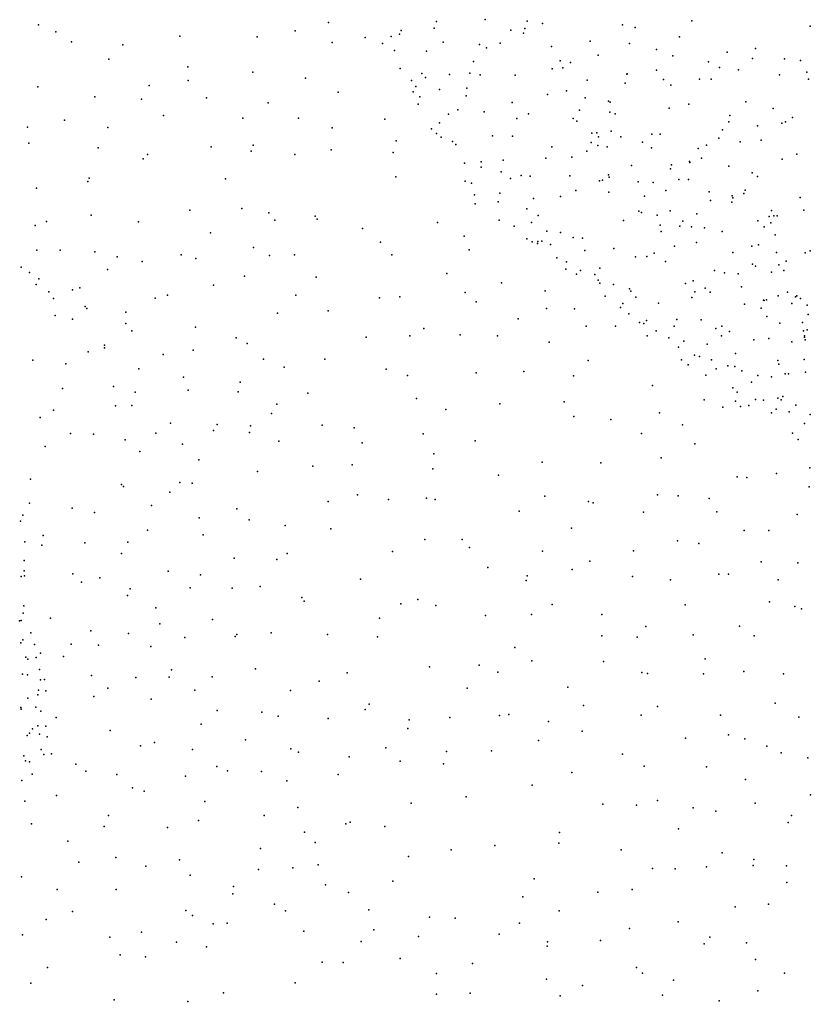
# Model space of a CAD drawing. Header units: metres. Extents: x -23.9 to 23.9, y -27.4 to 27.4.
# Drawn here: x 1.87 to 7.37, y -13.72 to -6.89 of the extents above; entities that cross this region are included whole.
import ezdxf

# ---------------------------------------------------------------- set-up
doc = ezdxf.new("R2010")
doc.units = ezdxf.units.M

msp = doc.modelspace()

# ---------------------------------------------------------------- linework, layer by layer
for p in [(5.107, -6.8886, -1.791), (5.4007, -6.9, -18.6479), (6.5449, -6.8961, -0.0011), (1.9977, -6.9259, 20.4302), (3.7848, -6.9675, -2.0496), (4.0168, -6.9083, 19.7723), (4.5238, -6.9636, 19.5789), (4.7534, -6.9479, -13.5234), (4.769, -6.9006, 19.4972), (5.2863, -6.963, -16.0113), (5.3835, -6.9499, -16.4854), (5.5061, -6.9163, -17.3093), (6.064, -6.9247, -21.0739), (6.1521, -6.9425, -0.7416), (7.3685, -6.9352, 1.0366), (2.1195, -6.9739, -1.7871), (2.9818, -7.0031, -1.9313), (3.5206, -7.0093, -2.0155), (4.2711, -7.014, 19.665), (4.4533, -7.0067, -10.1634), (4.5112, -6.9897, -11.9313), (5.3747, -6.9818, -1.7048), (6.4594, -7.0084, 18.4628), (2.2284, -7.042, 20.3706), (2.5851, -7.0649, -1.8676), (4.0429, -7.0484, -2.0165), (4.3921, -7.0546, -1.9115), (4.4772, -7.1027, -10.5273), (4.8154, -7.0459, -8.7437), (5.0681, -7.0622, -14.933), (5.1174, -7.0855, 19.3029), (5.2128, -7.0524, -15.3588), (5.569, -7.0751, -7.8401), (5.8379, -7.0377, -1.2885), (6.1109, -7.054, -1.0364), (6.301, -7.0966, -0.5978), (6.9884, -7.0893, 0.6522), (2.4872, -7.1646, 20.3021), (4.6984, -7.1091, -12.6957), (5.8942, -7.136, -7.6423), (6.4132, -7.1409, -0.3703), (6.7916, -7.1157, 18.2356), (6.9685, -7.1585, -7.1036), (7.1901, -7.1615, 0.9437), (7.3024, -7.1719, 17.7732), (3.0384, -7.2165, 20.0823), (4.5158, -7.2283, -10.8349), (5.0251, -7.1804, -8.5192), (5.5748, -7.2319, -19.5515), (5.6292, -7.1748, -1.5293), (5.6481, -7.2249, -16.6273), (5.7005, -7.1869, -17.8731), (6.3002, -7.2396, -0.8362), (6.6628, -7.1824, -7.2328), (6.7391, -7.2212, 0.1981), (6.871, -7.2382, 0.4069), (3.491, -7.2537, 19.9197), (3.8575, -7.2958, -2.0544), (4.6659, -7.2637, -1.8956), (4.6928, -7.2922, -12.0948), (4.8599, -7.2707, -13.1594), (5.001, -7.26, -14.035), (5.0725, -7.2721, -14.4238), (5.3161, -7.2748, -1.7312), (5.8174, -7.31, -1.4118), (6.0926, -7.2671, -21.0057), (6.0965, -7.2663, 18.7792), (6.3491, -7.305, -7.4716), (6.5996, -7.3033, -0.1396), (6.6813, -7.3032, 18.3521), (7.157, -7.2717, 17.9927), (7.3458, -7.2544, -7.0177), (7.358, -7.3034, -22.0443), (1.9941, -7.3566, 20.5225), (2.7678, -7.3473, 20.1451), (3.0397, -7.3129, -1.9322), (4.5939, -7.3112, -9.4122), (4.6258, -7.3543, 19.49), (4.7886, -7.3739, -12.4124), (4.9793, -7.3658, -1.8317), (6.083, -7.3303, -1.1834), (6.3991, -7.3452, 18.5696), (2.3909, -7.4257, -1.8277), (2.7146, -7.4411, -1.8779), (3.1676, -7.4335, 19.9886), (4.0851, -7.3937, -2.0568), (4.606, -7.3901, -9.939), (4.6523, -7.4266, -11.4341), (4.9743, -7.4193, 19.3307), (5.5415, -7.4091, 19.0455), (5.6735, -7.3835, -18.7693), (5.8041, -7.4317, -18.4106), (3.5973, -7.4669, -2.0554), (4.6404, -7.4769, -10.4446), (5.2952, -7.466, 19.1624), (5.9656, -7.4557, -17.3178), (5.9777, -7.462, -7.7621), (6.3883, -7.5047, -0.9794), (6.5251, -7.4765, -0.6254), (6.9222, -7.4603, 0.5069), (7.1124, -7.5064, 0.8524), (2.8679, -7.5563, 20.046), (3.4196, -7.5738, 19.8779), (3.8074, -7.5739, 19.7615), (4.4098, -7.5816, 19.5394), (4.8524, -7.5469, -9.1458), (4.9182, -7.5171, -12.7396), (5.0993, -7.5301, -13.7802), (5.3268, -7.5765, -8.4474), (5.4101, -7.5445, -14.9537), (5.7197, -7.5766, 18.9434), (5.763, -7.5177, -16.0756), (5.9743, -7.5332, -16.7043), (6.0125, -7.5435, -17.8378), (6.8093, -7.5567, 0.2117), (7.2467, -7.569, 1.1069), (1.9224, -7.636, -1.6526), (2.18, -7.5884, 20.3463), (2.4813, -7.6396, 20.1394), (4.0422, -7.642, 19.6663), (4.7338, -7.6486, -10.76), (4.789, -7.6077, -9.4764), (5.7455, -7.5946, -19.6122), (6.8027, -7.6008, -0.0863), (7.0027, -7.628, 0.6696), (7.1727, -7.6092, -7.1728), (7.1978, -7.6006, 18.0228), (4.7675, -7.6811, -2.064), (4.801, -7.7056, -9.8893), (5.1588, -7.6967, 19.2005), (5.2973, -7.7003, -14.2208), (5.8496, -7.6783, -7.988), (5.8843, -7.6767, -20.2295), (5.8957, -7.7033, -15.7966), (5.985, -7.665, -1.3998), (6.0508, -7.7044, -20.7987), (6.2667, -7.6849, -16.9186), (6.3265, -7.6862, -21.1888), (6.7332, -7.7123, -0.4582), (6.7588, -7.6564, -7.4049), (1.9299, -7.7477, 20.3981), (2.4142, -7.7809, -1.8219), (3.2011, -7.7742, -1.9453), (3.4933, -7.7633, -2.0589), (4.4872, -7.7318, -2.0633), (4.8799, -7.7366, 19.3361), (4.9031, -7.7577, -11.6135), (5.5724, -7.7744, 18.9962), (5.8458, -7.7442, -19.2221), (5.8927, -7.7639, -1.6351), (5.9558, -7.7747, -18.8892), (6.2023, -7.7411, -1.2359), (6.2645, -7.7805, -16.4486), (6.5898, -7.7843, 18.4923), (6.6487, -7.7627, -0.7679), (6.8834, -7.7394, -21.7779), (7.028, -7.7265, 18.1722), (2.7578, -7.8263, 20.0097), (3.479, -7.8036, 19.8016), (3.7821, -7.8279, -2.0612), (4.0348, -7.7953, -2.062), (4.4661, -7.8133, 19.4882), (5.5292, -7.8526, -8.4929), (5.7104, -7.8454, -1.8343), (5.8153, -7.8028, 18.8832), (6.6131, -7.8528, -17.246), (7.2779, -7.8238, -22.0044), (2.7275, -7.8569, -1.869), (4.9644, -7.8869, -11.2972), (5.0796, -7.916, -9.3214), (5.08, -7.8777, -12.3933), (5.2322, -7.8658, -8.8225), (6.1262, -7.9047, -7.9296), (6.4053, -7.8994, -18.0051), (6.5286, -7.8759, -21.3977), (6.5318, -7.8823, -17.6373), (6.8031, -7.9088, -0.5959), (7.174, -7.8586, 1.0015), (2.3502, -7.9913, 20.0884), (4.4856, -7.9825, -2.0667), (5.2185, -7.9476, -13.1645), (5.3571, -7.9727, -2.0099), (5.4195, -7.9768, -13.9938), (5.6968, -7.9748, -14.9016), (5.9655, -7.9689, -19.45), (5.9702, -7.986, -19.8248), (6.3976, -7.9279, -1.1344), (6.9653, -7.9539, 0.1266), (7.0029, -7.98, 0.4495), (2.3411, -8.0152, -1.8043), (3.2996, -7.9966, -1.9908), (4.9676, -8.0135, 19.2548), (5.0118, -8.0277, -10.7786), (5.2836, -7.9946, 19.1119), (5.9027, -8.0097, -1.8721), (5.9237, -8.0054, -8.2391), (6.172, -8.0184, -18.8093), (6.2776, -8.0231, -1.4029), (6.4564, -8.0004, 18.5761), (6.5235, -8.002, -7.732), (1.9852, -8.0625, 20.1784), (5.0331, -8.1073, -10.4366), (5.2104, -8.0967, -12.0746), (5.6312, -8.1187, -14.4095), (5.7382, -8.0783, 18.8983), (5.9685, -8.09, 18.7923), (6.2158, -8.1161, -1.6775), (6.365, -8.0785, -18.4842), (6.6673, -8.0863, 18.4735), (6.8257, -8.1137, -17.8264), (6.8312, -8.1285, -0.8263), (6.9078, -8.0996, -7.5481), (6.9178, -8.0756, -17.407), (7.3005, -8.1253, 1.2665), (5.0388, -8.1699, -2.1014), (5.1975, -8.1576, -11.5157), (5.443, -8.1325, -8.8977), (6.675, -8.1466, -16.2704), (6.8244, -8.1596, -21.6371), (2.365, -8.2496, 19.9983), (3.0509, -8.2137, -1.9102), (3.4131, -8.2019, 19.7093), (3.6008, -8.2323, -2.0658), (3.9246, -8.2555, -2.0677), (5.3974, -8.2042, -12.8731), (5.4774, -8.252, -13.1999), (6.1769, -8.2222, 18.6875), (6.196, -8.2305, -19.3675), (6.3053, -8.25, -19.0142), (6.396, -8.2194, -1.537), (6.5808, -8.2389, -1.2407), (7.0831, -8.2593, 0.0359), (7.1013, -8.2166, 18.1818), (7.1156, -8.2534, -16.9575), (7.1395, -8.2546, 0.7368), (7.3251, -8.2148, -7.3268), (1.9748, -8.3203, -1.6537), (2.055, -8.2942, 19.9978), (2.6947, -8.2965, 19.8746), (3.6428, -8.2844, 19.5967), (3.9371, -8.2767, 19.5125), (4.7764, -8.3006, 19.2612), (5.2049, -8.2848, 19.1247), (5.3092, -8.3249, -10.2049), (5.431, -8.3008, -12.4459), (6.0702, -8.2865, -8.3697), (6.325, -8.3195, -15.5895), (6.4633, -8.3261, 18.5491), (6.4834, -8.2904, -21.1318), (6.5433, -8.3302, -15.8639), (7.0062, -8.2892, -0.6807), (7.0483, -8.3309, -18.053), (7.096, -8.3037, -21.818), (3.1961, -8.3718, 19.6843), (4.2546, -8.3429, 19.3822), (4.9622, -8.3944, -2.1647), (5.5373, -8.3598, -9.5493), (5.6306, -8.3708, -13.5981), (6.3333, -8.3622, -8.1742), (6.6345, -8.3368, -18.6856), (6.7582, -8.3637, -7.7857), (7.1259, -8.3854, -16.6145), (4.3791, -8.4382, -2.1), (5.3976, -8.4139, -10.5925), (5.4349, -8.4358, -11.0239), (5.4705, -8.4472, 18.9817), (5.4736, -8.432, -11.8405), (5.5026, -8.4302, -2.218), (5.5616, -8.4535, -9.895), (5.7205, -8.4036, 18.8825), (5.785, -8.4098, -8.9009), (6.4245, -8.4659, -1.8499), (6.5795, -8.4404, -1.5981), (6.9627, -8.4655, -0.9566), (7.0095, -8.4568, -18.4054), (1.987, -8.4931, 19.5836), (2.1502, -8.4932, -1.7428), (2.3912, -8.5056, 19.6245), (2.5447, -8.5397, -1.8224), (2.9911, -8.5251, 19.622), (3.4953, -8.4747, -2.0686), (3.6067, -8.5296, 19.4775), (3.7794, -8.5262, -2.0706), (4.4575, -8.5263, 19.2305), (4.997, -8.4914, 19.133), (5.8013, -8.4947, -14.1), (6.0026, -8.4823, -14.7204), (6.1539, -8.5389, -2.1011), (6.232, -8.5361, 18.6393), (6.2847, -8.5131, -19.8569), (6.8324, -8.5093, 18.3672), (7.1343, -8.5096, -0.4826), (7.3357, -8.5108, -18.0441), (7.3698, -8.4966, -16.8276), (2.7193, -8.5722, 19.5194), (3.094, -8.5518, -1.9584), (5.6058, -8.5461, -12.1234), (5.6724, -8.5731, -12.4919), (6.3616, -8.5726, -20.2786), (6.9686, -8.5914, -1.1681), (6.9895, -8.6051, -18.7211), (7.1524, -8.5945, -0.8303), (7.2016, -8.5696, 0.2091), (1.8776, -8.6108, 19.1544), (1.9356, -8.6476, 17.4467), (2.4792, -8.6268, 19.4285), (3.4318, -8.6737, 19.3713), (4.841, -8.6552, -2.234), (5.6682, -8.6261, -2.278), (5.7424, -8.659, -10.1774), (5.7699, -8.6337, -12.8653), (5.8708, -8.6621, -9.7426), (5.9057, -8.6173, -2.2147), (6.7044, -8.634, -1.7159), (6.7743, -8.6497, -15.78), (6.8695, -8.6584, -1.4635), (7.0998, -8.6461, 18.2351), (7.1864, -8.6347, -21.8146), (1.981, -8.7314, 18.8673), (2.0007, -8.6917, 17.9297), (3.2166, -8.7373, 19.2677), (3.9317, -8.68, 19.3004), (5.2202, -8.7204, 18.9878), (5.8948, -8.701, -13.3726), (5.9047, -8.7224, 18.7459), (5.9997, -8.7318, -13.9668), (6.501, -8.7255, 18.4938), (6.5542, -8.7064, -19.5901), (2.0695, -8.7837, 18.2082), (2.2338, -8.7697, -1.7676), (2.2849, -8.7542, 19.131), (2.8963, -8.8064, 19.1647), (3.7902, -8.8064, -2.141), (4.9672, -8.7867, 19.012), (5.5256, -8.7755, 18.8957), (5.9422, -8.8123, -11.4674), (6.113, -8.7624, -14.4544), (6.1215, -8.7783, 18.6438), (6.5657, -8.7835, -20.6478), (6.6396, -8.7576, -15.4421), (6.6733, -8.7851, -1.9318), (6.8921, -8.7481, 18.3225), (7.1473, -8.8106, -1.2346), (7.2113, -8.7861, -0.0433), (7.2768, -8.8109, -16.1979), (2.1033, -8.8285, 17.7118), (2.8108, -8.8274, -1.8564), (4.3708, -8.8256, -2.2262), (4.5126, -8.8171, 19.0937), (5.0446, -8.8532, -2.3263), (6.0665, -8.8646, -9.9943), (6.1564, -8.8191, -9.4432), (6.3147, -8.8622, -9.0811), (6.5449, -8.8221, -8.5964), (6.9134, -8.8694, -1.7558), (7.0453, -8.84, -18.9605), (7.0492, -8.8425, -1.4665), (7.0654, -8.8384, -7.8254), (7.2431, -8.8643, 0.1984), (7.2684, -8.8175, 0.5765), (7.3014, -8.8282, 0.9476), (7.3498, -8.8745, -18.635), (2.1153, -8.9472, 16.9925), (2.3237, -8.8853, 18.562), (2.3347, -8.8982, 18.1862), (2.6068, -8.925, 18.9549), (3.662, -8.9317, 18.982), (4.0142, -8.9145, -2.207), (5.5341, -8.8982, -2.3986), (5.7293, -8.9021, 18.7856), (6.0505, -8.8929, -12.7275), (6.1082, -8.9368, -10.8654), (7.0295, -8.8954, -15.8079), (7.3548, -8.9405, 1.3865), (2.2355, -8.9726, 17.91), (2.6051, -9.0041, 18.6576), (5.3381, -8.9717, 18.8549), (6.181, -8.996, -13.2152), (6.2112, -9.0028, -11.7824), (6.231, -8.9822, -10.3592), (6.4405, -8.9753, 18.4716), (6.6119, -8.9781, -15.0228), (7.0675, -8.9541, 18.2101), (7.1576, -9.0008, -21.5895), (7.317, -8.9965, -0.3992), (2.6481, -9.0537, 18.35), (3.0914, -9.0293, -2.021), (4.6807, -9.0372, -2.3378), (4.9323, -9.0817, 18.8749), (5.8098, -9.0225, -2.4475), (6.0147, -9.021, 18.6425), (6.2972, -9.0552, -12.4013), (6.4218, -9.0223, -2.2959), (6.7135, -9.0376, -2.1742), (6.7548, -9.0211, -19.895), (6.8084, -9.0584, 18.2941), (7.324, -9.0544, -0.0536), (7.3482, -9.0479, 1.127), (2.4573, -9.1529, 17.983), (3.3736, -9.1026, 18.7693), (3.4516, -9.1426, -2.1877), (4.2784, -9.098, 18.9719), (4.5838, -9.0898, 18.9269), (5.1939, -9.0884, -2.4203), (5.5533, -9.132, -2.4768), (6.235, -9.0892, 18.5365), (6.3857, -9.1023, -11.2179), (6.4898, -9.1263, -10.582), (6.6527, -9.1462, -9.3524), (6.7531, -9.0901, -20.6817), (6.9777, -9.1178, -15.4493), (7.0829, -9.1082, -8.2067), (7.2413, -9.1304, -19.1092), (7.3294, -9.0978, 0.82), (7.3306, -9.0888, -1.3202), (7.3345, -9.1172, 0.2633), (2.3429, -9.2005, 17.297), (2.4578, -9.1731, -1.792), (2.8663, -9.2188, 18.4214), (3.0751, -9.1899, 18.6317), (6.4534, -9.1679, -13.9615), (6.8497, -9.2113, -8.7386), (1.9596, -9.2594, 16.5711), (2.1888, -9.2841, -1.732), (3.5637, -9.2509, 18.6772), (3.9909, -9.2506, 18.7863), (5.8239, -9.2596, -2.5501), (6.4733, -9.2553, -13.4088), (6.5636, -9.2241, -11.7608), (6.599, -9.2338, -2.3611), (6.6832, -9.2561, -11.119), (7.1435, -9.2614, -19.4371), (7.1511, -9.2861, -1.9616), (7.3279, -9.2533, -7.8403), (2.6974, -9.3192, 18.0806), (3.7092, -9.3067, -2.2944), (4.4179, -9.3207, -2.3952), (5.0447, -9.3468, -2.4866), (5.377, -9.3368, 18.6442), (6.5193, -9.2913, 18.3427), (6.7156, -9.3192, -12.0419), (6.7974, -9.2984, -10.5326), (6.8462, -9.3022, -2.311), (6.8949, -9.3328, -9.5145), (7.1957, -9.3527, -21.3075), (7.2199, -9.3525, 17.9825), (7.3377, -9.3419, -1.8139), (3.008, -9.3777, -2.0124), (3.4031, -9.4125, -2.1946), (4.5674, -9.3639, 18.76), (5.7216, -9.3681, 18.5684), (6.6437, -9.3635, -12.7983), (6.9608, -9.411, -11.2557), (7.005, -9.3659, -20.0181), (7.1011, -9.3739, -8.5165), (2.1659, -9.4549, 16.7182), (2.521, -9.4422, 17.2326), (2.6715, -9.4806, 17.8458), (3.0408, -9.466, 18.3342), (3.3879, -9.4787, 18.4408), (3.8737, -9.4873, 18.5567), (6.2721, -9.4355, -2.546), (6.8308, -9.4511, -12.5335), (6.8623, -9.482, -14.3935), (4.6298, -9.5251, -2.4912), (5.2101, -9.5619, 18.5322), (5.6569, -9.5476, -2.6239), (6.6319, -9.535, -2.5072), (6.8509, -9.5432, -13.9214), (6.9892, -9.5314, -14.7947), (7.0444, -9.5369, -12.2065), (7.1443, -9.523, -11.5392), (7.167, -9.535, -9.7335), (7.1803, -9.5101, -10.8939), (2.1016, -9.607, 16.5086), (2.5347, -9.5761, -1.8047), (2.6471, -9.5747, 17.4554), (3.6195, -9.6302, 18.3546), (3.6563, -9.5656, -2.3125), (4.8338, -9.6027, 18.5686), (6.3207, -9.6237, 18.3093), (6.7608, -9.5843, 18.1132), (6.8842, -9.581, -2.3783), (6.9424, -9.5737, -12.9043), (7.1003, -9.6251, -2.1855), (7.1328, -9.5991, 17.9288), (7.2227, -9.6183, -20.1317), (7.2699, -9.5713, -10.4043), (2.0102, -9.6569, -1.6252), (2.9179, -9.6975, 17.8881), (5.7241, -9.6498, 18.4067), (5.9817, -9.6703, 18.3974), (7.3308, -9.6988, -12.091), (7.3698, -9.6364, -8.9703), (2.8153, -9.7665, 17.649), (3.2165, -9.7489, 18.1285), (3.2409, -9.7053, -2.1456), (3.4681, -9.7622, 18.1868), (3.4731, -9.7144, -2.2517), (3.9729, -9.7105, -2.4514), (4.1962, -9.7292, 18.4749), (6.1954, -9.7678, -2.7364), (6.4811, -9.7095, -2.6356), (7.2471, -9.7655, -14.8795), (2.2219, -9.7695, -1.7306), (2.3821, -9.774, 16.7771), (2.601, -9.8138, -1.8643), (3.672, -9.8214, -2.3458), (4.2519, -9.8346, -2.5416), (4.6759, -9.7721, 18.4897), (5.0369, -9.8205, 18.4006), (7.2854, -9.81, -13.0153), (2.0444, -9.8586, 16.3183), (2.7033, -9.8942, 17.0692), (3.0012, -9.8435, -2.0484), (6.5669, -9.8406, 18.107), (3.1151, -9.9514, 17.8217), (4.7493, -9.9112, -2.6343), (5.5037, -9.9686, -2.7425), (5.9134, -9.9733, 18.2598), (6.3327, -9.9377, 18.195), (3.5235, -10.0341, 17.9427), (3.9076, -9.9954, 18.1513), (4.1825, -9.987, 18.2641), (4.7426, -10.0144, 18.3288), (7.3677, -10.0067, -13.8307), (1.9416, -10.0869, -1.6135), (2.9826, -10.1104, 17.2586), (5.2008, -10.058, 18.2268), (6.8622, -10.0699, 17.8764), (6.9292, -10.0758, -2.4961), (7.1343, -10.0468, 17.7546), (2.5771, -10.1245, -1.8795), (2.5902, -10.1385, 16.8007), (2.9127, -10.1765, -2.0362), (3.0671, -10.1152, 17.5078), (7.3626, -10.14, -2.0985), (4.0156, -10.2423, 17.9705), (4.2176, -10.1944, 18.1058), (4.4342, -10.2288, -2.6865), (4.6992, -10.2191, -2.7286), (4.7597, -10.2288, 18.1933), (5.5228, -10.2056, -2.8217), (5.827, -10.2411, -2.8506), (6.3077, -10.1952, 18.1203), (6.4511, -10.2032, -2.8001), (6.6673, -10.2219, -2.6845), (1.9361, -10.2545, 16.0793), (2.2321, -10.2892, -1.7057), (2.7838, -10.2706, 16.9545), (3.378, -10.2939, -2.2572), (5.3448, -10.3084, 18.1075), (5.8581, -10.2509, 18.1336), (6.2104, -10.3157, -2.8553), (6.7199, -10.3144, 17.8566), (1.8725, -10.3777, 15.9626), (1.8898, -10.3367, 15.8343), (2.3891, -10.3185, 16.5622), (3.1161, -10.3563, 17.2668), (3.4635, -10.3702, 17.6036), (7.2791, -10.3321, -2.2693), (2.7573, -10.4402, -1.9878), (3.7148, -10.4088, 17.6808), (4.0323, -10.4323, 17.8015), (5.7079, -10.428, 18.0531), (6.9093, -10.4426, 17.7103), (7.0825, -10.4446, -2.5088), (2.0308, -10.4781, 16.1482), (3.1444, -10.4731, -2.1662), (4.6879, -10.507, -2.8062), (4.9476, -10.5055, 18.0179), (6.4464, -10.5145, -2.786), (1.9027, -10.5232, 15.5112), (2.0209, -10.5462, -1.6063), (2.3213, -10.5298, 16.4563), (2.6198, -10.5257, 16.7816), (4.9983, -10.5625, -2.8384), (5.5061, -10.5885, 17.9802), (6.1397, -10.5848, -2.8648), (6.5956, -10.535, 17.8482), (1.8987, -10.6536, 15.9676), (2.5749, -10.6037, -1.8647), (3.3593, -10.6369, -2.2775), (3.6575, -10.6459, 17.5841), (3.7297, -10.6048, -2.4429), (4.4614, -10.5898, -2.7353), (5.8355, -10.6564, -2.9074), (1.8993, -10.7248, 15.6463), (5.1252, -10.7019, 17.9287), (5.7129, -10.7161, 17.9223), (7.0286, -10.6625, -2.6088), (7.2841, -10.6689, -2.3663), (1.8766, -10.7628, 16.1159), (1.9009, -10.7603, 15.8445), (2.2361, -10.7444, 16.331), (2.4262, -10.773, 16.5334), (2.9005, -10.7265, -2.0488), (3.1258, -10.7525, -2.1812), (4.2388, -10.7813, 17.8203), (5.3928, -10.7921, 17.8877), (5.3995, -10.76, -2.8921), (6.133, -10.763, 17.901), (6.3973, -10.7861, 17.8693), (6.7341, -10.7464, 17.7009), (6.8012, -10.7464, -2.6927), (7.1479, -10.7872, 17.4633), (2.2987, -10.8033, -1.6638), (2.6352, -10.8492, -1.8665), (3.0547, -10.8437, 17.2061), (3.3456, -10.8439, 17.4689), (3.5421, -10.8336, -2.377), (2.6183, -10.8958, 16.7236), (3.8314, -10.9091, -2.5146), (4.6398, -10.9236, 17.8988), (1.8956, -10.9683, 16.8063), (2.8147, -10.9809, 16.9242), (3.8475, -10.9352, 17.6816), (4.52, -10.9551, -2.7819), (4.7641, -10.9666, -2.8286), (5.5739, -10.9577, 17.8125), (6.4985, -10.9609, -2.7523), (7.0857, -10.9406, -2.6174), (7.2617, -10.972, 17.3363), (7.3103, -10.9891, -2.4299), (1.8907, -11.0197, 16.9695), (2.0814, -11.0531, -1.5519), (3.2092, -11.0625, 17.3408), (4.3712, -11.0532, 17.8035), (5.1087, -11.0349, -2.8954), (5.4302, -11.0281, -2.9305), (5.9196, -11.0286, -2.9135), (1.8669, -11.0734, 17.2596), (1.8768, -11.0705, 16.5527), (2.8429, -11.0939, -1.9602), (6.2254, -11.1126, 17.7422), (6.8785, -11.1099, -2.6571), (1.8888, -11.2034, 17.4542), (1.9456, -11.1558, 16.8926), (2.3633, -11.141, -1.6549), (2.6241, -11.1597, -1.8145), (3.0178, -11.1884, 17.1523), (3.3669, -11.1812, 17.5082), (3.3785, -11.1673, -2.2818), (3.6177, -11.1567, 17.5865), (4.0092, -11.1682, -2.617), (4.3571, -11.1842, -2.7549), (5.9187, -11.1776, 17.7127), (6.1665, -11.1869, -2.8265), (6.5563, -11.1701, 17.6517), (6.9802, -11.1766, 17.4194), (1.8751, -11.2254, 16.4291), (1.9706, -11.2376, 17.0205), (2.2263, -11.2347, 16.3736), (2.4165, -11.2426, 16.579), (2.7804, -11.2501, 16.9647), (5.315, -11.2574, -2.9385), (1.9091, -11.3241, 16.5616), (1.9249, -11.3383, 17.5203), (1.9831, -11.3282, 17.1734), (2.0133, -11.2973, 16.2123), (2.173, -11.3201, -1.5409), (6.6377, -11.3372, -2.7017), (3.5093, -11.4069, 17.6471), (4.7192, -11.3934, 17.8286), (5.0649, -11.3802, -2.893), (5.4312, -11.3518, 17.7687), (5.9314, -11.356, -2.8936), (1.8863, -11.4433, 17.65), (1.9218, -11.4479, -1.4482), (2.0061, -11.4113, 16.9957), (2.367, -11.4531, 16.7298), (2.6757, -11.4673, 17.0641), (2.9077, -11.4651, -1.9466), (2.9239, -11.4138, 17.2503), (3.2075, -11.4631, -2.1334), (4.1478, -11.4347, -2.7023), (5.1962, -11.4286, 17.8069), (6.1976, -11.4313, 17.6089), (6.237, -11.4396, -2.7913), (6.6273, -11.4405, 17.5207), (6.9083, -11.4241, -2.6315), (7.1847, -11.4408, -2.4982), (2.0115, -11.4829, 17.3903), (2.0396, -11.4797, 17.1317), (2.4801, -11.5415, 16.9325), (3.952, -11.4933, 17.723), (4.9819, -11.5407, 17.8374), (5.6833, -11.5341, -2.9644), (1.9233, -11.6106, 17.6249), (1.9947, -11.5876, 17.4849), (1.999, -11.5549, 16.9111), (2.0504, -11.5589, 16.5024), (2.384, -11.5979, -1.6014), (3.0867, -11.5551, 17.4682), (3.7535, -11.5565, -2.4584), (1.8751, -11.6744, 16.6301), (1.979, -11.6741, 16.8332), (2.783, -11.6177, 17.2387), (4.2996, -11.6532, -2.7322), (5.7928, -11.6611, 17.6891), (6.3075, -11.6682, 17.5895), (7.1262, -11.6452, 17.207), (1.8785, -11.6875, 17.7291), (2.0153, -11.7005, 16.9747), (2.1223, -11.744, 16.7342), (3.2427, -11.6971, 17.681), (3.5522, -11.7069, -2.3124), (3.6666, -11.7366, 17.8158), (4.272, -11.6889, 17.841), (4.8616, -11.7444, -2.8194), (5.2063, -11.732, -2.8764), (5.2711, -11.7244, 17.8054), (6.1929, -11.7286, -2.7912), (6.7456, -11.7278, -2.656), (7.2911, -11.7429, -2.3591), (1.9944, -11.8028, 17.5422), (2.0489, -11.8046, 17.3491), (3.1312, -11.7923, -2.0381), (4.0152, -11.7508, -2.5925), (4.5773, -11.7611, -2.7664), (5.5489, -11.7719, 17.7611), (1.9201, -11.8708, 17.6994), (1.9354, -11.8545, 16.7871), (1.9562, -11.825, -1.4045), (2.0056, -11.8608, 16.9367), (2.058, -11.8794, 17.1405), (2.497, -11.8352, 17.1296), (4.5696, -11.8226, 17.9278), (5.7814, -11.8391, -2.9043), (6.8015, -11.8648, 17.3786), (2.709, -11.9422, 17.4624), (2.806, -11.9188, -1.8174), (3.4385, -11.8995, -2.2137), (5.4783, -11.9047, -2.8556), (6.5021, -11.8891, 17.5157), (6.9138, -11.893, -2.5585), (7.0679, -11.9455, 17.2387), (1.8954, -12.0119, 17.7105), (2.0162, -11.9671, 17.2381), (2.0364, -12.0024, 17.0743), (2.0888, -11.9989, 16.9558), (3.0695, -11.9684, 17.6853), (3.7538, -11.9619, 17.9295), (3.8089, -11.9872, -2.4314), (4.1605, -12.0179, 17.9881), (4.416, -11.9564, -2.7101), (4.8376, -11.9824, -2.7741), (5.1503, -11.9765, -2.8053), (6.0624, -12.0007, 17.7073), (7.1667, -11.9903, -2.4308), (1.9069, -12.0468, 17.5724), (1.9361, -12.0543, 17.4356), (2.2577, -12.0709, -1.4588), (3.2386, -12.0857, -2.0623), (4.5158, -12.05, 18.0187), (4.8172, -12.0668, 17.9689), (6.2149, -12.0834, -2.7667), (6.6478, -12.0891, -2.6438), (7.3532, -12.0249, 17.0889), (1.9536, -12.1395, 17.1304), (2.3287, -12.1184, 17.3357), (2.5429, -12.1417, 17.522), (3.022, -12.1537, -1.9177), (3.3148, -12.115, 17.9674), (3.5507, -12.1215, -2.2512), (4.0834, -12.1408, -2.5795), (5.7098, -12.1277, 17.8067), (1.8821, -12.183, 17.2931), (3.7265, -12.1854, 18.0332), (5.4351, -12.2151, 17.8797), (6.9205, -12.1758, -2.513), (2.1225, -12.288, 17.3377), (2.6527, -12.2338, -1.6763), (2.7329, -12.2573, 17.7577), (4.9762, -12.2967, 17.9876), (7.371, -12.2827, 17.0751), (1.9038, -12.3281, -1.3428), (3.1558, -12.3305, 17.9503), (4.5925, -12.3415, -2.6542), (5.9258, -12.3489, -2.7826), (6.1598, -12.3541, 17.6375), (6.3076, -12.3234, -2.73), (6.9873, -12.3417, 17.2626), (2.4865, -12.4263, -1.5449), (3.569, -12.4261, 18.1349), (3.8036, -12.3709, -2.3724), (6.5544, -12.3728, 17.457), (6.7121, -12.3959, -2.5698), (7.2408, -12.4263, -2.2999), (1.9487, -12.4859, 17.3899), (3.1122, -12.4624, -1.9289), (4.1366, -12.4843, -2.5099), (4.1684, -12.4731, 18.174), (7.216, -12.4748, 17.1491), (2.456, -12.5033, 17.7933), (2.8965, -12.5112, 17.9571), (3.8488, -12.5439, 18.2128), (4.4089, -12.5032, -2.5933), (5.6237, -12.5454, 17.8671), (6.4528, -12.5189, -2.6633), (2.2029, -12.6065, 17.6965), (3.9252, -12.6155, -2.3343), (5.1751, -12.6356, -2.63), (5.6206, -12.6195, -2.6782), (3.5444, -12.6575, -2.1015), (4.871, -12.665, 18.0882), (6.0546, -12.666, 17.6627), (6.756, -12.6877, 17.3426), (2.278, -12.7525, 17.8902), (2.5358, -12.7189, 17.9741), (2.9794, -12.7357, 18.1151), (3.9439, -12.7697, 18.2796), (4.5748, -12.7129, -2.5524), (6.9781, -12.7342, 17.2384), (2.7444, -12.7798, -1.5947), (3.0548, -12.8416, -1.7364), (3.5301, -12.8021, 18.31), (3.7697, -12.791, -2.1578), (6.2723, -12.7961, -2.659), (6.4303, -12.799, 17.4825), (6.6479, -12.7831, -2.5317), (6.972, -12.7755, -2.4005), (7.2058, -12.7777, -2.2775), (1.8797, -12.8549, -1.3888), (3.9958, -12.9091, -2.1911), (4.4636, -12.8837, 18.2147), (5.4492, -12.8688, 17.923), (7.2065, -12.8933, 17.1231), (2.1272, -12.9413, 17.9514), (2.5379, -12.9426, 18.1077), (3.3507, -12.9714, 18.376), (3.3567, -12.921, -1.8647), (4.1553, -12.9637, 18.2863), (5.8905, -12.9616, -2.6146), (6.1301, -12.941, 17.6085), (3.6404, -13.0439, -1.9471), (5.3701, -12.9936, -2.552), (7.0795, -13.0439, -2.2317), (2.2355, -13.0944, -1.3116), (3.0227, -13.0878, 18.3373), (3.7187, -13.0915, 18.3909), (4.2984, -13.0838, -2.2255), (5.6214, -13.091, -2.5518), (6.8471, -13.0627, -2.3109), (2.0526, -13.1512, 18.0884), (3.0709, -13.1219, -1.6047), (3.2129, -13.1808, 18.4633), (3.3123, -13.1758, -1.712), (4.7188, -13.1352, 18.2202), (4.8983, -13.1412, -2.4668), (5.3473, -13.1762, 17.947), (6.4518, -13.1659, -2.397), (2.7142, -13.2378, -1.3597), (3.8455, -13.2313, -1.9292), (4.332, -13.2227, 18.3136), (6.1128, -13.2133, 17.5967), (1.8875, -13.2563, -1.3505), (2.494, -13.2735, 18.2916), (2.9594, -13.3092, 18.4503), (4.2433, -13.3029, -2.0692), (4.6426, -13.269, -2.2729), (5.2037, -13.2537, -2.4661), (5.5421, -13.3061, 17.8492), (5.9103, -13.2971, -2.4483), (6.6306, -13.3195, -2.2508), (6.6713, -13.2748, 17.3386), (6.9266, -13.3137, 17.2198), (3.1667, -13.3408, -1.5481), (5.5395, -13.3355, -2.4777), (2.5673, -13.3962, -1.2372), (2.7434, -13.4106, 18.3993), (3.9739, -13.4473, -1.859), (4.1183, -13.4506, 18.4019), (4.5164, -13.4222, -2.1232), (5.0182, -13.4567, 18.0762), (6.9882, -13.43, -2.0258), (2.06, -13.4842, 18.195), (4.7687, -13.5259, -2.1771), (6.1615, -13.4847, -2.3015), (6.2029, -13.5244, 17.5224), (7.1907, -13.5239, -1.8374), (1.9451, -13.5935, -1.2784), (3.7857, -13.5906, 18.4529), (5.5342, -13.5663, -2.3652), (6.4185, -13.5722, -2.1914), (3.2871, -13.661, -1.3677), (5.7859, -13.6098, -2.2976), (7.0048, -13.6482, 17.0948), (2.524, -13.7106, -1.144), (3.0388, -13.7204, 18.4679), (4.7684, -13.6709, 18.1314), (5.0028, -13.664, -2.1846), (5.6284, -13.6817, 17.7244), (6.3416, -13.6777, 17.3925), (6.7353, -13.7171, -1.9865)]:
    msp.add_point(p)

doc.saveas('drawing.dxf')
